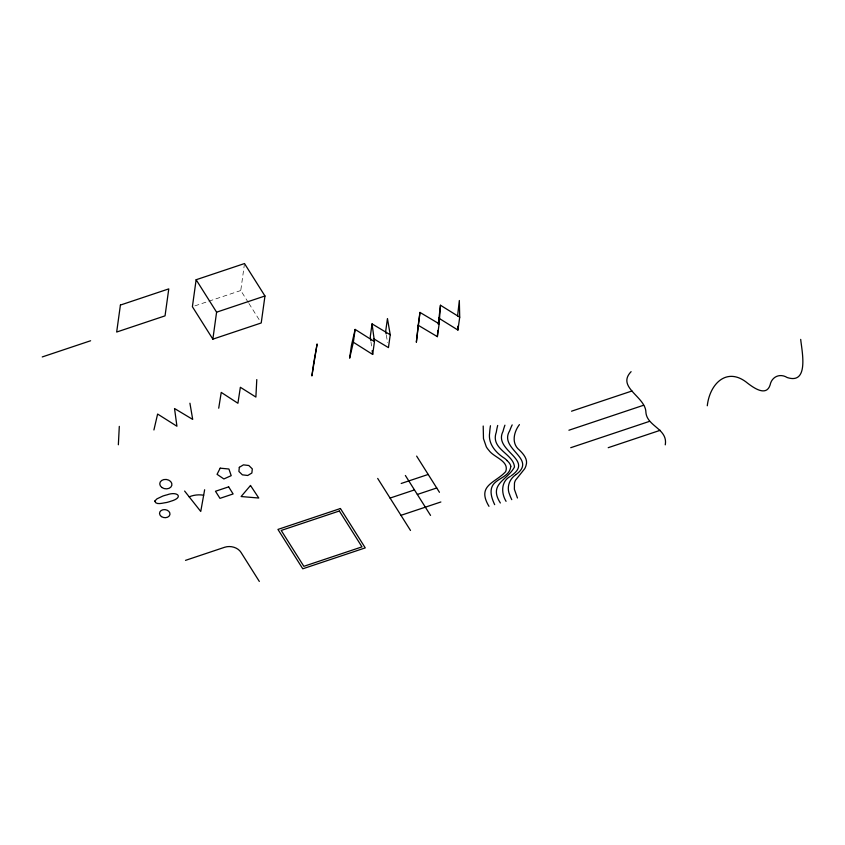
<?xml version="1.0" encoding="UTF-8"?>
<svg xmlns="http://www.w3.org/2000/svg" width="845" height="845" viewBox="0 0 845 845"><rect width="100%" height="100%" fill="white"/><g stroke="black" fill="none" stroke-linecap="round" stroke-linejoin="round"><path stroke-width="0.63" stroke-dasharray="4.22 3.17" d="M248.261 302.425L240.762 290.532L244.321 264.844M194.878 305.879L240.762 290.532M248.948 303.503L259.859 320.804M386.313 335.148L387.591 342.626M370.955 341.792L371.821 348.119"/><path stroke-width="1.27" d="M256.785 379.574L255.887 397.065L240.36 387.285L237.92 403.266L221.242 392.407L218.718 408.198M118.353 444.766L119.303 426.387M483.203 426.017L483.477 438.618L486.308 446.815A25.815 19.805 7.9 0 0 488.885 450.332C493.765 457.483 509.641 460.926 505.669 471.658C495.117 483.129 476.422 485.368 488.97 506.324M437.372 336.659L439.157 323.815L419.976 312.418L418.201 325.262L437.372 336.659L437.816 330.469M438.249 324.279L440.467 305.246L459.712 317.202L457.927 330.057L438.692 318.09M439.157 323.815L440.467 305.246M418.201 325.262L416.353 342.246L419.976 312.418M196.135 279.737L192.396 306.714L212.856 339.151L261.221 322.97L264.96 295.993L244.501 263.555L196.135 279.737L216.595 312.175L212.856 339.151M353.358 342.257L355.143 329.413L374.462 341.602L372.677 354.456L353.358 342.257L349.661 358.174L351.446 345.33L355.143 329.413M373.479 338.644L388.446 347.612L390.232 334.768L372.053 323.878L370.268 336.722L370.786 340.524M204.638 489.762L200.751 511.478L184.611 491.051M153.917 429.968L157.614 414.05L176.932 426.25L174.524 408.515L192.702 419.416L189.924 403.213M497.694 425.457L497.525 426.112A98.453 75.532 7.9 0 0 496.332 432.07C490.1 449.339 513.242 453.3 514.499 466.968C507.433 480.435 488.104 483.836 500.367 502.986M707.286 405.769C709.768 383.408 727.239 366.318 747.561 383.155C753.645 387.792 766.235 396.907 770.08 385.066C771.696 376.722 779.861 372.972 787.213 377.535C809.552 384.919 801.725 350.305 800.701 339.394M504.93 425.183L504.708 425.795A95.052 72.924 7.9 0 0 503.007 431.436C493.026 450.786 535.033 459.617 511.172 475.746M512.176 424.898L511.901 425.479A92.2 70.737 7.9 0 0 509.693 430.802C498.381 449.16 537.663 458.518 516.084 474.52M519.421 424.623C513.739 432.017 511.193 443.572 519.453 450.121C523.488 454.071 528.157 459.342 526.044 465.447A23.755 18.231 7.9 0 1 524.639 468.806L515.482 480.245A21.357 16.382 7.9 0 0 514.468 483.034L514.373 489.234L517.457 497.99M631.099 371.663C616.058 387.348 645.696 396.664 645.897 412.275C646.911 426.461 668.068 428.753 665.269 444.84M515.83 474.742C509.281 479.041 506.377 487.459 509.672 494.695A55.548 42.609 7.9 0 0 510.898 497.811L511.764 499.659M510.306 476.411C500.884 481.365 501.138 493.311 506.06 501.328M42.25 356.939L90.616 340.757M216.595 312.175L264.96 295.993M571.537 411.198L631.976 390.992M401.206 483.477L428.204 474.446M568.907 430.232L643.647 405.23M185.509 560.362L224.622 547.275A12.221 9.38 7.9 0 1 240.983 552.355L259.33 581.444M390.063 498.075L414.472 489.91M417.345 494.462L436.728 487.977M570.734 447.702L649.478 421.37M400.952 515.334L440.868 501.983M608.21 447.692L660.23 430.295M506.958 460.377L506.651 460.102A49.031 37.613 7.9 0 0 504.75 458.455C495.983 452.909 487.85 443.931 489.656 432.703A105.53 80.962 7.9 0 1 490.459 425.743M416.638 456.11L439.453 492.297M405.378 475.492L430.549 515.408M377.683 478.428L410.501 530.459M494.674 504.655C491.874 498.634 488.938 490.607 493.237 484.544C498.138 478.112 508.954 476.495 510.612 467.591A10.499 8.049 7.9 0 0 510.623 466.524M390.232 334.768L387.454 318.565L385.669 331.409L386.102 333.902M372.053 323.878L374.462 341.602M372.159 350.654L372.677 354.456M459.712 317.202L459.331 300.503L457.599 315.914M457.842 326.202L457.927 330.057M506.799 460.504A13.161 10.098 7.9 0 1 510.908 466.503M189.195 496.86A21.526 16.509 7.9 0 1 203.666 495.212M239.325 467.327L238.892 471.457L242.378 474.837L247.754 475.481L251.873 473.01L252.306 468.88L248.81 465.5L243.434 464.856L239.325 467.327M120.412 305.066L116.673 332.043L165.039 315.861L168.778 288.884L120.412 305.066M313.675 363.128L311.889 375.972L317.118 343.947L313.675 363.128M154.741 501.138C155.839 505.468 163.138 502.828 166.391 502.532A38.067 29.205 7.9 0 0 170.743 501.265C184.337 497.409 177.418 490.934 167.109 494.821A38.067 29.205 7.9 0 0 162.758 496.089L156.98 498.835L154.741 501.138M220.186 468.172L217.059 474.32L223.872 478.946L231.203 475.661L228.921 469.007L220.186 468.172M250.5 485.484L241.11 496.533L258.771 498.032L250.5 485.484M228.646 486.857L215.486 491.262L219.964 498.36L233.114 493.955L228.646 486.857M340.429 508.521L277.942 529.424L302.774 568.791L365.251 547.887L340.429 508.521M339.352 510.993L281.216 530.438L303.851 566.319L361.987 546.873L339.352 510.993M161.934 487.523A6.105 4.69 7.9 0 0 171.841 485.294A6.105 4.69 7.9 0 0 163.761 479.59A6.105 4.69 7.9 0 0 161.934 487.523M161.448 516.591A5.25 4.024 7.9 0 0 169.919 514.594A5.25 4.024 7.9 0 0 162.905 509.767A5.25 4.024 7.9 0 0 161.448 516.591"/></g></svg>
